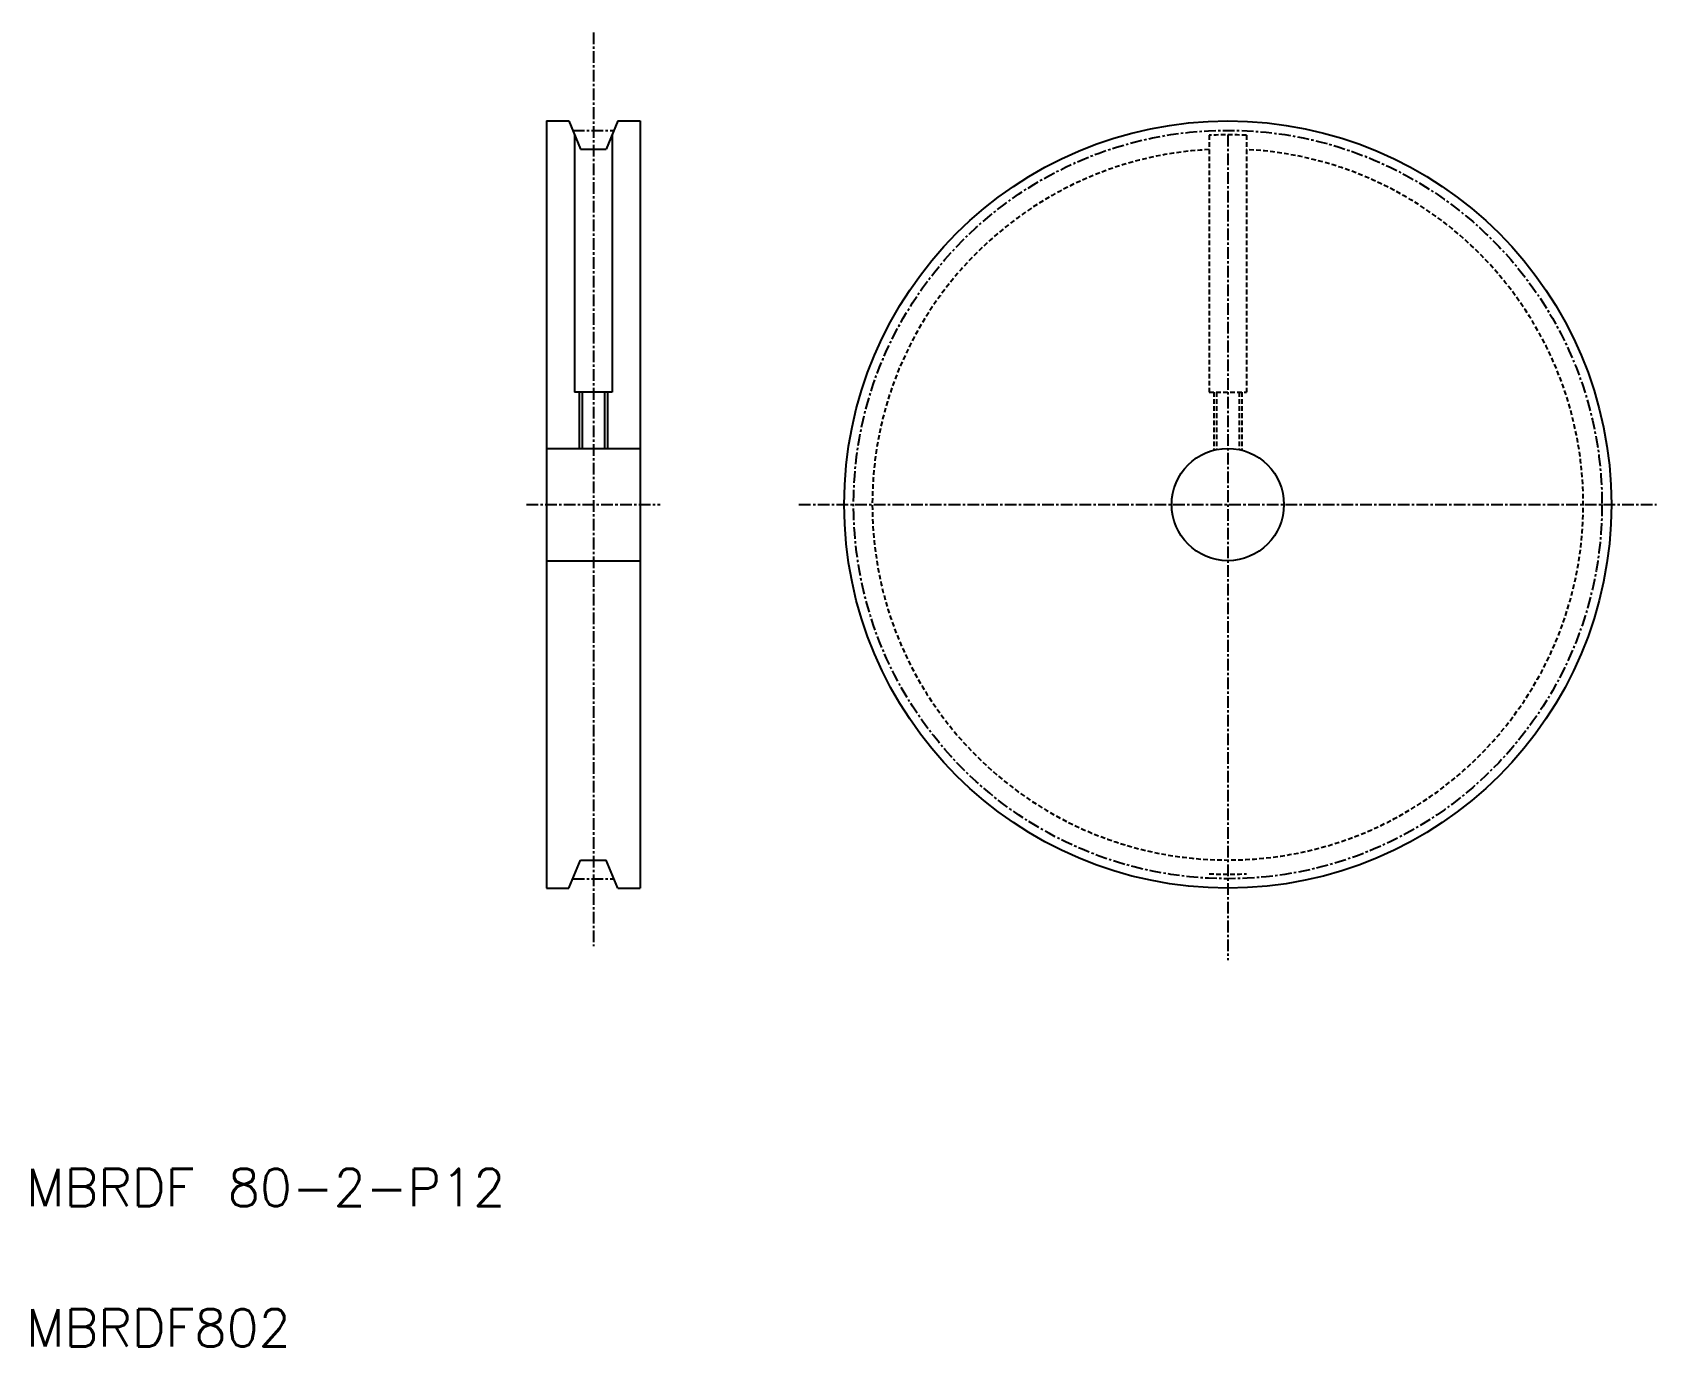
# Model space of a CAD drawing. Extents: x 594 to 767, y -64 to 77.
import ezdxf

# ---------------------------------------------------------------- set-up
doc = ezdxf.new("R2010")
doc.units = 0
doc.linetypes.add('CENTER', pattern=[2, 1.25, -0.25, 0.25, -0.25])
doc.linetypes.add('DASHED', pattern=[0.75, 0.5, -0.25])
doc.layers.get('0').update_dxf_attribs({"linetype": 'CONTINUOUS'})
doc.layers.add('CENTER', color=1, linetype='CENTER')
doc.styles.get("Standard").update_dxf_attribs({"font": 'txt.shx', "bigfont": '@extfont2.shx'})

msp = doc.modelspace()

# ---------------------------------------------------------------- linework, layer by layer
at = {"color": 7, "linetype": 'CONTINUOUS'}
for p, q in [((648.66, 67.18), (648.66, -14.82)), ((648.66, 67.18), (651.04, 67.18)), ((651.04, 67.18), (652.29, 64.18)), ((656.27, 67.18), (655.03, 64.18)), ((656.27, 67.18), (658.66, 67.18)), ((658.66, 67.18), (658.66, -14.82)), ((658.66, 66.68), (658.66, 66.68)), ((658.66, 66.18), (658.66, 66.18)), ((651.66, 65.7), (651.66, 38.18)), ((655.66, 65.7), (655.66, 38.18)), ((652.29, 64.18), (655.03, 64.18)), ((655.66, 38.18), (651.66, 38.18)), ((652.46, 38.18), (652.46, 32.18)), ((654.86, 38.18), (654.86, 32.18)), ((648.66, 32.18), (658.66, 32.18)), ((648.66, 20.18), (658.66, 20.18)), ((651.04, -14.82), (652.29, -11.82)), ((652.29, -11.82), (655.03, -11.82)), ((656.27, -14.82), (655.03, -11.82)), ((658.66, -13.82), (658.66, -13.82)), ((648.66, -14.82), (651.04, -14.82)), ((656.27, -14.82), (658.66, -14.82)), ((658.66, -14.32), (658.66, -14.32))]:
    msp.add_line(p, q, dxfattribs=at)
at = {"color": 3, "linetype": 'DASHED'}
for p, q in [((719.48, 65.65), (719.48, 38.18)), ((723.48, 65.65), (723.48, 38.18)), ((719.48, 38.18), (723.48, 38.18)), ((719.98, 38.18), (719.98, 31.99)), ((720.28, 38.18), (720.28, 32.06)), ((722.68, 38.18), (722.68, 32.06)), ((722.98, 38.18), (722.98, 31.99))]:
    msp.add_line(p, q, dxfattribs=at)
at = {"color": 3, "linetype": 'CONTINUOUS'}
for p, q in [((652.16, 38.18), (652.16, 32.18)), ((655.16, 38.18), (655.16, 32.18))]:
    msp.add_line(p, q, dxfattribs=at)
at = {"color": 7, "linetype": 'CONTINUOUS'}
for radius in [41, 6]:
    msp.add_circle((721.48, 26.18), radius, dxfattribs=at)
at = {"color": 3, "linetype": 'DASHED'}
for radius, start, end in [(39.52, 87.099, 92.901), (38, 93.017, 86.983), (39.52, 267.099, 272.901)]:
    msp.add_arc((721.48, 26.18), radius, start, end, dxfattribs=at)
at = {"layer": 'CENTER', "color": 1, "linetype": 'CENTER'}
for p, q in [((653.66, 76.64), (653.66, -21.04)), ((651.46, 66.18), (655.86, 66.18)), ((721.48, 65.7), (721.48, -22.52)), ((646.51, 26.18), (660.81, 26.18)), ((675.64, 26.18), (767.31, 26.18)), ((651.46, -13.82), (655.86, -13.82))]:
    msp.add_line(p, q, dxfattribs=at)
msp.add_circle((721.48, 26.18), 40, dxfattribs=at)

# ---------------------------------------------------------------- texts
at = {"color": 7, "linetype": 'CONTINUOUS'}
for s, p in [('MBRDF 80-2-P12', (593.02, -48.82)), ('MBRDF802', (593.02, -63.82))]:
    msp.add_text(s, height=4, dxfattribs=at).set_placement(p)

doc.saveas('drawing.dxf')
